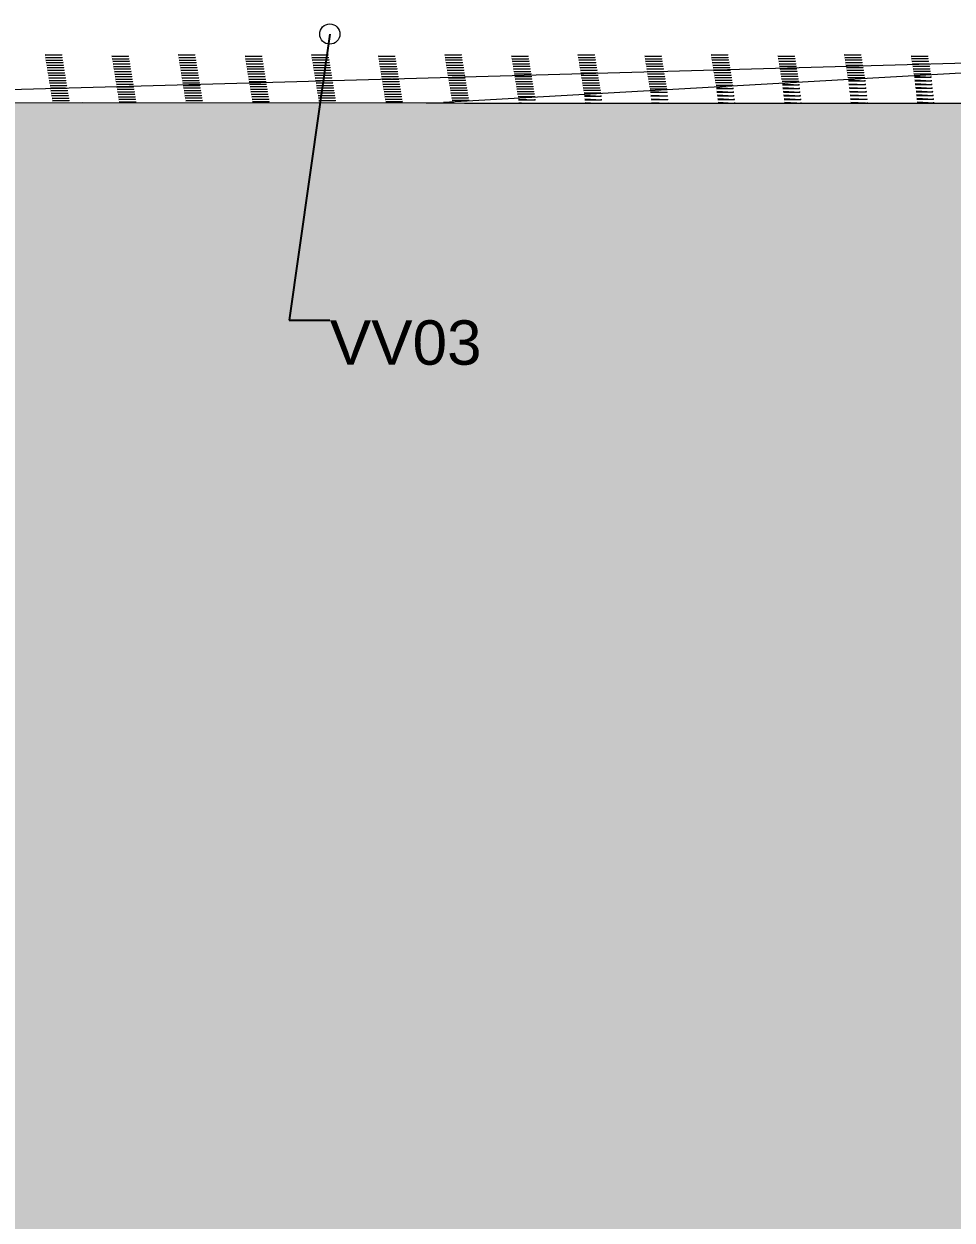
# Model space of a CAD drawing. Header units: millimetres. Extents: x -280990 to -136866, y -15139 to 7194.
# Drawn here: x -145015 to -140834, y -4239 to 1151 of the extents above; entities that cross this region are included whole.
import ezdxf

# ---------------------------------------------------------------- set-up
doc = ezdxf.new("R2010")
doc.units = ezdxf.units.MM
doc.header["$MEASUREMENT"] = 0
for name, color, linetype, lineweight in [('Annotation - Label_Pen_No__1', 7, 'Continuous', 13), ('New_2D Drafting - General_Pen_No__1', 7, 'Continuous', 13), ('New_Site & Landscape - Terrain_Pen_No__1', 7, 'Continuous', 13)]:
    doc.layers.add(name, color=color, linetype=linetype, lineweight=lineweight)
for name, color, linetype, lineweight, true_color in [('New_2D Drafting - General_Pen_No__61', 7, 'Continuous', 20, 0x6a6a6a), ('New_Site & Landscape - Terrain_Pen_No__180', 7, 'Continuous', 15, 0xd6cda7), ('New_Site & Landscape - Terrain_Pen_No__93', 7, 'Continuous', 13, 0xa2a233)]:
    doc.layers.add(name, color=color, linetype=linetype, lineweight=lineweight, true_color=true_color)
doc.styles.add('GENERATED_STYLE_1', font='')
doc.styles.get('GENERATED_STYLE_1').set_extended_font_data('Arial')
doc.dimstyles.new('GENERATED_STYLE__2', dxfattribs={"dimtxt": 0.18, "dimasz": 182.4, "dimexe": 0.18, "dimexo": 0.0625, "dimgap": 0, "dimtad": 0, "dimtih": 1, "dimtoh": 1, "dimdec": 4, "dimzin": 0, "dimdsep": 46, "dimcen": 0.09, "dimadec": 0, "dimazin": 0, "dimtfac": 1, "dimtdec": 4, "dimtmove": 0, "dimatfit": 3, "dimldrblk": 'ARROWHEAD_1', "dimfxl": 0, "dimtolj": 1, "dimtzin": 0, "dimarcsym": 0})

# ---------------------------------------------------------------- blocks, each defined once
blk = doc.blocks.new('ARROWHEAD_1')
at = {"color": 0, "linetype": 'Continuous', "lineweight": 0}
blk.add_line((0, 0), (-1, 0), dxfattribs=at)
blk.add_circle((0, 0), 0.25, dxfattribs=at)

msp = doc.modelspace()

# ---------------------------------------------------------------- hatches: boundary and pattern name
at = {"layer": 'New_2D Drafting - General_Pen_No__61', "linetype": 'Continuous', "lineweight": 20, "true_color": 0x6a6a6a}
h = msp.add_hatch(dxfattribs=at)
h.set_pattern_fill('Dashed_0003', color=251, style=0, pattern_type=2)
h.set_pattern_definition([(45, (544818.18, 1213.55), (-183.84776, 183.84776), [194.99999, -65]), (45, (544818.18, 1397.4), (-183.84776, 183.84776), [194.99999, -65])])
h.paths.add_polyline_path([(-175351.4119, -15138.6962), (-136866.4204, -15138.6962), (-136880.1435, 617.9985), (-140103.53, 790.1595), (-144752.4156, 795.3361), (-148659.4545, 793.5462), (-155902.5965, 1013.7076), (-157702.217, 993.5462), (-159022.8864, 993.5462), (-164626.0405, 993.5462), (-175321.6693, 1014.3891), (-175351.4118, -246.9237)])
at = {"layer": 'New_Site & Landscape - Terrain_Pen_No__180', "linetype": 'Continuous', "lineweight": 0, "true_color": 0x353329}
msp.add_hatch(color=250, dxfattribs=at).paths.add_polyline_path([(-148659.4545, -13925.15), (-136916.8206, -13925.15), (-136916.8206, 624.3925), (-140415.5027, 793.5462), (-143030.2605, 793.5462), (-143125.0712, 796.005), (-147206.082, 794.3275), (-147255.4629, 794.3303), (-148659.4545, 826.4303)])

# ---------------------------------------------------------------- linework, layer by layer
at = {"layer": 'New_2D Drafting - General_Pen_No__1', "color": 7, "linetype": 'Continuous', "lineweight": 13, "flags": 128}
msp.add_lwpolyline([(-175351.4119, -15138.6962), (-136866.4204, -15138.6962), (-136880.1435, 617.9985), (-140103.53, 790.1595), (-144752.4156, 795.3361), (-148659.4545, 793.5462), (-155902.5965, 1013.7076), (-157702.217, 993.5462), (-159022.8864, 993.5462), (-164626.0405, 993.5462), (-175321.6693, 1014.3891), (-175351.4118, -246.9237)], close=True, dxfattribs=at)
at = {"layer": 'New_Site & Landscape - Terrain_Pen_No__1', "color": 7, "linetype": 'Continuous', "lineweight": 13}
for p, q in [((-139346.2589, 1012.7825), (-147205.25, 794.3506)), ((-144844.5865, 1009.3968), (-144919.8173, 1010.8211)), ((-144844.5865, 1009.3968), (-144919.3537, 1007.9543)), ((-144842.7323, 997.9296), (-144917.963, 999.3539)), ((-144842.7323, 997.9296), (-144917.4995, 996.4871)), ((-144840.8781, 986.4624), (-144916.1088, 987.8868)), ((-144840.8781, 986.4624), (-144915.6453, 985.02)), ((-144839.0239, 974.9953), (-144914.2546, 976.4196)), ((-144839.0239, 974.9953), (-144913.791, 973.5528)), ((-144844.5865, 1009.3968), (-144845.0501, 1012.2636)), ((-144842.7323, 997.9296), (-144843.1959, 1000.7964)), ((-144840.8781, 986.4624), (-144841.3417, 989.3292)), ((-144839.0239, 974.9953), (-144839.4874, 977.8621)), ((-144543.6637, 1003.6996), (-144618.8944, 1005.1239)), ((-144543.6637, 1003.6996), (-144618.4309, 1002.2571)), ((-144541.8095, 992.2324), (-144617.0402, 993.6567)), ((-144541.8095, 992.2324), (-144616.5767, 990.7899)), ((-144539.9553, 980.7652), (-144615.186, 982.1895)), ((-144539.9553, 980.7652), (-144614.7225, 979.3227)), ((-144538.1011, 969.298), (-144613.3318, 970.7223)), ((-144543.6637, 1003.6996), (-144544.1273, 1006.5664)), ((-144541.8095, 992.2324), (-144542.2731, 995.0992)), ((-144539.9553, 980.7652), (-144540.4189, 983.632)), ((-144538.1011, 969.298), (-144538.5646, 972.1648)), ((-144244.5951, 1009.4695), (-144319.8258, 1010.8938)), ((-144244.5951, 1009.4695), (-144319.3623, 1008.027)), ((-144242.7409, 998.0023), (-144317.9716, 999.4267)), ((-144242.7409, 998.0023), (-144317.5081, 996.5599)), ((-144240.8867, 986.5352), (-144316.1174, 987.9595)), ((-144240.8867, 986.5352), (-144315.6539, 985.0927)), ((-144239.0325, 975.068), (-144314.2632, 976.4923)), ((-144239.0325, 975.068), (-144313.7996, 973.6255)), ((-144244.5951, 1009.4695), (-144245.0587, 1012.3363)), ((-144242.7409, 998.0023), (-144243.2045, 1000.8691)), ((-144240.8867, 986.5352), (-144241.3503, 989.402)), ((-144239.0325, 975.068), (-144239.496, 977.9348)), ((-143943.6723, 1003.7723), (-144018.903, 1005.1966)), ((-143943.6723, 1003.7723), (-144018.4395, 1002.3298)), ((-143941.8181, 992.3051), (-144017.0488, 993.7294)), ((-143941.8181, 992.3051), (-144016.5853, 990.8626)), ((-143939.9639, 980.8379), (-144015.1946, 982.2622)), ((-143939.9639, 980.8379), (-144014.731, 979.3954)), ((-143938.1097, 969.3707), (-144013.3404, 970.795)), ((-143943.6723, 1003.7723), (-143944.1359, 1006.6391)), ((-143941.8181, 992.3051), (-143942.2817, 995.1719)), ((-143939.9639, 980.8379), (-143940.4275, 983.7047)), ((-143938.1097, 969.3707), (-143938.5732, 972.2375)), ((-143644.6037, 1009.5423), (-143719.8344, 1010.9666)), ((-143644.6037, 1009.5423), (-143719.3709, 1008.0998)), ((-143642.7495, 998.0751), (-143717.9802, 999.4994)), ((-143642.7495, 998.0751), (-143717.5167, 996.6326)), ((-143640.8953, 986.6079), (-143716.126, 988.0322)), ((-143640.8953, 986.6079), (-143715.6624, 985.1654)), ((-143639.0411, 975.1407), (-143714.2718, 976.565)), ((-143639.0411, 975.1407), (-143713.8082, 973.6982)), ((-143644.6037, 1009.5423), (-143645.0673, 1012.409)), ((-143642.7495, 998.0751), (-143643.2131, 1000.9419)), ((-143640.8953, 986.6079), (-143641.3589, 989.4747)), ((-143639.0411, 975.1407), (-143639.5046, 978.0075)), ((-143343.6809, 1003.845), (-143418.9116, 1005.2693)), ((-143343.6809, 1003.845), (-143418.4481, 1002.4025)), ((-143341.8267, 992.3778), (-143417.0574, 993.8021)), ((-143341.8267, 992.3778), (-143416.5939, 990.9353)), ((-143339.9725, 980.9106), (-143415.2032, 982.3349)), ((-143339.9725, 980.9106), (-143414.7396, 979.4681)), ((-143338.1183, 969.4434), (-143413.349, 970.8678)), ((-143343.6809, 1003.845), (-143344.1445, 1006.7118)), ((-143341.8267, 992.3778), (-143342.2903, 995.2446)), ((-143339.9725, 980.9106), (-143340.436, 983.7774)), ((-143338.1183, 969.4434), (-143338.5818, 972.3102)), ((-139329.0501, 1012.7896), (-143125.0712, 796.005)), ((-143044.6123, 1009.615), (-143119.843, 1011.0393)), ((-143044.6123, 1009.615), (-143119.3795, 1008.1725)), ((-143042.7581, 998.1478), (-143117.9888, 999.5721)), ((-143042.7581, 998.1478), (-143117.5253, 996.7053)), ((-143040.9039, 986.6806), (-143116.1346, 988.1049)), ((-143040.9039, 986.6806), (-143115.671, 985.2381)), ((-143039.0497, 975.2134), (-143114.2804, 976.6377)), ((-143039.0497, 975.2134), (-143113.8168, 973.7709)), ((-143044.6123, 1009.615), (-143045.0759, 1012.4818)), ((-143042.7581, 998.1478), (-143043.2217, 1001.0146)), ((-143040.9039, 986.6806), (-143041.3674, 989.5474)), ((-143039.0497, 975.2134), (-143039.5132, 978.0802)), ((-142743.6895, 1003.9177), (-142818.9202, 1005.342)), ((-142743.6895, 1003.9177), (-142818.4567, 1002.4752)), ((-142741.8353, 992.4505), (-142817.066, 993.8749)), ((-142741.8353, 992.4505), (-142816.6025, 991.0081)), ((-142739.9811, 980.9834), (-142815.2118, 982.4077)), ((-142739.9811, 980.9834), (-142814.7482, 979.5409)), ((-142738.1269, 969.5162), (-142813.3576, 970.9405)), ((-142743.6895, 1003.9177), (-142744.1531, 1006.7845)), ((-142741.8353, 992.4505), (-142742.2989, 995.3173)), ((-142739.9811, 980.9834), (-142740.4446, 983.8501)), ((-142738.1269, 969.5162), (-142738.5904, 972.383)), ((-142444.6209, 1009.6877), (-142519.8516, 1011.112)), ((-142444.6209, 1009.6877), (-142519.3881, 1008.2452)), ((-142442.7667, 998.2205), (-142517.9974, 999.6448)), ((-142442.7667, 998.2205), (-142517.5339, 996.778)), ((-142440.9125, 986.7533), (-142516.1432, 988.1776)), ((-142440.9125, 986.7533), (-142515.6796, 985.3108)), ((-142439.0583, 975.2861), (-142514.289, 976.7104)), ((-142439.0583, 975.2861), (-142513.8254, 973.8436)), ((-142444.6209, 1009.6877), (-142445.0845, 1012.5545)), ((-142442.7667, 998.2205), (-142443.2303, 1001.0873)), ((-142440.9125, 986.7533), (-142441.376, 989.6201)), ((-142439.0583, 975.2861), (-142439.5218, 978.1529)), ((-142143.6981, 1003.9904), (-142218.9288, 1005.4148)), ((-142143.6981, 1003.9904), (-142218.4653, 1002.548)), ((-142141.8439, 992.5233), (-142217.0746, 993.9476)), ((-142141.8439, 992.5233), (-142216.611, 991.0808)), ((-142139.9897, 981.0561), (-142215.2204, 982.4804)), ((-142139.9897, 981.0561), (-142214.7568, 979.6136)), ((-142138.1355, 969.5889), (-142213.3662, 971.0132)), ((-142143.6981, 1003.9904), (-142144.1617, 1006.8572)), ((-142141.8439, 992.5233), (-142142.3075, 995.3901)), ((-142139.9897, 981.0561), (-142140.4532, 983.9229)), ((-142138.1355, 969.5889), (-142138.599, 972.4557)), ((-141844.6295, 1009.7604), (-141919.8602, 1011.1847)), ((-141844.6295, 1009.7604), (-141919.3967, 1008.3179)), ((-141842.7753, 998.2932), (-141918.006, 999.7175)), ((-141842.7753, 998.2932), (-141917.5425, 996.8507)), ((-141840.9211, 986.826), (-141916.1518, 988.2503)), ((-141840.9211, 986.826), (-141915.6882, 985.3835)), ((-141839.0669, 975.3588), (-141914.2976, 976.7831)), ((-141839.0669, 975.3588), (-141913.834, 973.9163)), ((-141844.6295, 1009.7604), (-141845.0931, 1012.6272)), ((-141842.7753, 998.2932), (-141843.2389, 1001.16)), ((-141840.9211, 986.826), (-141841.3846, 989.6928)), ((-141839.0669, 975.3588), (-141839.5304, 978.2256)), ((-141543.7067, 1004.0632), (-141618.9374, 1005.4875)), ((-141543.7067, 1004.0632), (-141618.4739, 1002.6207)), ((-141541.8525, 992.596), (-141617.0832, 994.0203)), ((-141541.8525, 992.596), (-141616.6196, 991.1535)), ((-141539.9983, 981.1288), (-141615.229, 982.5531)), ((-141539.9983, 981.1288), (-141614.7654, 979.6863)), ((-141538.1441, 969.6616), (-141613.3748, 971.0859)), ((-141543.7067, 1004.0632), (-141544.1703, 1006.93)), ((-141541.8525, 992.596), (-141542.3161, 995.4628)), ((-141539.9983, 981.1288), (-141540.4618, 983.9956)), ((-141538.1441, 969.6616), (-141538.6076, 972.5284)), ((-141244.6381, 1009.8331), (-141319.8688, 1011.2574)), ((-141244.6381, 1009.8331), (-141319.4053, 1008.3906)), ((-141242.7839, 998.3659), (-141318.0146, 999.7902)), ((-141242.7839, 998.3659), (-141317.5511, 996.9234)), ((-141240.9297, 986.8987), (-141316.1604, 988.323)), ((-141240.9297, 986.8987), (-141315.6968, 985.4562)), ((-141239.0755, 975.4315), (-141314.3062, 976.8559)), ((-141239.0755, 975.4315), (-141313.8426, 973.9891)), ((-141244.6381, 1009.8331), (-141245.1017, 1012.6999)), ((-141242.7839, 998.3659), (-141243.2475, 1001.2327)), ((-141240.9297, 986.8987), (-141241.3932, 989.7655)), ((-141239.0755, 975.4315), (-141239.539, 978.2983)), ((-140943.7153, 1004.1359), (-141018.946, 1005.5602)), ((-140943.7153, 1004.1359), (-141018.4825, 1002.6934)), ((-140941.8611, 992.6687), (-141017.0918, 994.093)), ((-140941.8611, 992.6687), (-141016.6282, 991.2262)), ((-140940.0069, 981.2015), (-141015.2376, 982.6258)), ((-140940.0069, 981.2015), (-141014.774, 979.759)), ((-140938.1527, 969.7343), (-141013.3834, 971.1586)), ((-140943.7153, 1004.1359), (-140944.1789, 1007.0027)), ((-140941.8611, 992.6687), (-140942.3246, 995.5355)), ((-140940.0069, 981.2015), (-140940.4704, 984.0683)), ((-140938.1527, 969.7343), (-140938.6162, 972.6011)), ((-144837.1697, 963.5281), (-144912.4004, 964.9524)), ((-144837.1697, 963.5281), (-144911.9368, 962.0856)), ((-144835.3155, 952.0609), (-144910.5462, 953.4852)), ((-144835.3155, 952.0609), (-144910.0826, 950.6184)), ((-144833.4612, 940.5937), (-144908.6919, 942.018)), ((-144833.4612, 940.5937), (-144908.2284, 939.1512)), ((-144831.607, 929.1265), (-144906.8377, 930.5508)), ((-144831.607, 929.1265), (-144906.3742, 927.684)), ((-144829.7528, 917.6593), (-144904.9835, 919.0836)), ((-144829.7528, 917.6593), (-144904.5199, 916.2168)), ((-144837.1697, 963.5281), (-144837.6332, 966.3949)), ((-144835.3155, 952.0609), (-144835.779, 954.9277)), ((-144833.4612, 940.5937), (-144833.9248, 943.4605)), ((-144831.607, 929.1265), (-144832.0706, 931.9933)), ((-144829.7528, 917.6593), (-144830.2164, 920.5261)), ((-144538.1011, 969.298), (-144612.8682, 967.8555)), ((-144536.2469, 957.8308), (-144611.4776, 959.2551)), ((-144536.2469, 957.8308), (-144611.014, 956.3883)), ((-144534.3926, 946.3636), (-144609.6233, 947.7879)), ((-144534.3926, 946.3636), (-144609.1598, 944.9212)), ((-144532.5384, 934.8964), (-144607.7691, 936.3208)), ((-144532.5384, 934.8964), (-144607.3056, 933.454)), ((-144530.6842, 923.4293), (-144605.9149, 924.8536)), ((-144530.6842, 923.4293), (-144605.4514, 921.9868)), ((-144536.2469, 957.8308), (-144536.7104, 960.6976)), ((-144534.3926, 946.3636), (-144534.8562, 949.2304)), ((-144532.5384, 934.8964), (-144533.002, 937.7632)), ((-144530.6842, 923.4293), (-144531.1478, 926.2961)), ((-144237.1783, 963.6008), (-144312.409, 965.0251)), ((-144237.1783, 963.6008), (-144311.9454, 962.1583)), ((-144235.3241, 952.1336), (-144310.5548, 953.5579)), ((-144235.324, 952.1336), (-144310.0912, 950.6911)), ((-144233.4698, 940.6664), (-144308.7005, 942.0907)), ((-144233.4698, 940.6664), (-144308.237, 939.2239)), ((-144231.6156, 929.1992), (-144306.8463, 930.6235)), ((-144231.6156, 929.1992), (-144306.3828, 927.7567)), ((-144229.7614, 917.732), (-144304.9921, 919.1563)), ((-144229.7614, 917.732), (-144304.5286, 916.2895)), ((-144237.1783, 963.6008), (-144237.6418, 966.4676)), ((-144235.324, 952.1336), (-144235.7876, 955.0004)), ((-144233.4698, 940.6664), (-144233.9334, 943.5332)), ((-144231.6156, 929.1992), (-144232.0792, 932.066)), ((-144229.7614, 917.732), (-144230.225, 920.5988)), ((-143938.1097, 969.3707), (-144012.8768, 967.9282)), ((-143936.2555, 957.9035), (-144011.4862, 959.3279)), ((-143936.2555, 957.9035), (-144011.0226, 956.4611)), ((-143934.4012, 946.4364), (-144009.6319, 947.8607)), ((-143934.4012, 946.4364), (-144009.1684, 944.9939)), ((-143932.547, 934.9692), (-144007.7777, 936.3935)), ((-143932.547, 934.9692), (-144007.3142, 933.5267)), ((-143930.6928, 923.502), (-144005.9235, 924.9263)), ((-143930.6928, 923.502), (-144005.46, 922.0595)), ((-143936.2555, 957.9035), (-143936.719, 960.7703)), ((-143934.4012, 946.4364), (-143934.8648, 949.3032)), ((-143932.547, 934.9692), (-143933.0106, 937.836)), ((-143930.6928, 923.502), (-143931.1564, 926.3688)), ((-143637.1869, 963.6735), (-143712.4176, 965.0978)), ((-143637.1869, 963.6735), (-143711.954, 962.231)), ((-143635.3326, 952.2063), (-143710.5634, 953.6306)), ((-143635.3327, 952.2063), (-143710.0998, 950.7638)), ((-143633.4784, 940.7391), (-143708.7091, 942.1634)), ((-143633.4784, 940.7391), (-143708.2456, 939.2966)), ((-143631.6242, 929.2719), (-143706.8549, 930.6962)), ((-143631.6242, 929.2719), (-143706.3914, 927.8294)), ((-143629.77, 917.8047), (-143705.0007, 919.229)), ((-143629.77, 917.8047), (-143704.5371, 916.3622)), ((-143637.1869, 963.6735), (-143637.6504, 966.5403)), ((-143635.3326, 952.2063), (-143635.7962, 955.0731)), ((-143633.4784, 940.7391), (-143633.942, 943.6059)), ((-143631.6242, 929.2719), (-143632.0878, 932.1387)), ((-143629.77, 917.8047), (-143630.2335, 920.6715)), ((-143338.1183, 969.4434), (-143412.8854, 968.001)), ((-143336.2641, 957.9763), (-143411.4948, 959.4006)), ((-143336.2641, 957.9763), (-143411.0312, 956.5338)), ((-143334.4098, 946.5091), (-143409.6405, 947.9334)), ((-143334.4098, 946.5091), (-143409.177, 945.0666)), ((-143332.5556, 935.0419), (-143407.7863, 936.4662)), ((-143332.5556, 935.0419), (-143407.3228, 933.5994)), ((-143330.7014, 923.5747), (-143405.9321, 924.999)), ((-143330.7014, 923.5747), (-143405.4685, 922.1322)), ((-143336.2641, 957.9763), (-143336.7276, 960.8431)), ((-143334.4098, 946.5091), (-143334.8734, 949.3759)), ((-143332.5556, 935.0419), (-143333.0192, 937.9087)), ((-143330.7014, 923.5747), (-143331.165, 926.4415)), ((-143037.1955, 963.7462), (-143112.4262, 965.1705)), ((-143037.1955, 963.7462), (-143111.9626, 962.3037)), ((-143035.3412, 952.279), (-143110.5719, 953.7033)), ((-143035.3412, 952.279), (-143110.1084, 950.8365)), ((-143033.487, 940.8118), (-143108.7177, 942.2361)), ((-143033.487, 940.8118), (-143108.2542, 939.3693)), ((-143031.6328, 929.3446), (-143106.8635, 930.769)), ((-143031.6328, 929.3446), (-143106.4, 927.9022)), ((-143029.7786, 917.8775), (-143105.0093, 919.3018)), ((-143029.7786, 917.8775), (-143104.5457, 916.435)), ((-143037.1955, 963.7462), (-143037.659, 966.613)), ((-143035.3412, 952.279), (-143035.8048, 955.1458)), ((-143033.487, 940.8118), (-143033.9506, 943.6786)), ((-143031.6328, 929.3446), (-143032.0964, 932.2114)), ((-143029.7786, 917.8775), (-143030.2421, 920.7442)), ((-142738.1269, 969.5162), (-142812.894, 968.0737)), ((-142736.2726, 958.049), (-142811.5034, 959.4733)), ((-142736.2726, 958.049), (-142811.0398, 956.6065)), ((-142734.4184, 946.5818), (-142809.6491, 948.0061)), ((-142734.4184, 946.5818), (-142809.1856, 945.1393)), ((-142732.5642, 935.1146), (-142807.7949, 936.5389)), ((-142732.5642, 935.1146), (-142807.3314, 933.6721)), ((-142730.71, 923.6474), (-142805.9407, 925.0717)), ((-142730.71, 923.6474), (-142805.4771, 922.2049)), ((-142736.2727, 958.049), (-142736.7362, 960.9158)), ((-142734.4184, 946.5818), (-142734.882, 949.4486)), ((-142732.5642, 935.1146), (-142733.0278, 937.9814)), ((-142730.71, 923.6474), (-142731.1736, 926.5142)), ((-142437.2041, 963.8189), (-142512.4348, 965.2432)), ((-142437.2041, 963.8189), (-142511.9712, 962.3764)), ((-142435.3498, 952.3517), (-142510.5805, 953.776)), ((-142435.3498, 952.3517), (-142510.117, 950.9092)), ((-142433.4956, 940.8845), (-142508.7263, 942.3089)), ((-142433.4956, 940.8845), (-142508.2628, 939.4421)), ((-142431.6414, 929.4174), (-142506.8721, 930.8417)), ((-142431.6414, 929.4174), (-142506.4086, 927.9749)), ((-142429.7872, 918.1033), (-142505.0179, 919.4686)), ((-142429.7872, 918.1033), (-142504.5543, 916.6501)), ((-142437.2041, 963.8189), (-142437.6676, 966.6857)), ((-142435.3498, 952.3517), (-142435.8134, 955.2185)), ((-142433.4956, 940.8845), (-142433.9592, 943.7513)), ((-142431.6414, 929.4174), (-142432.105, 932.2842)), ((-142429.7872, 918.1033), (-142430.2507, 920.9218)), ((-142138.1355, 969.5889), (-142212.9026, 968.1464)), ((-142136.2812, 958.1217), (-142211.512, 959.546)), ((-142136.2812, 958.1217), (-142211.0484, 956.6792)), ((-142134.427, 946.6545), (-142209.6577, 948.0788)), ((-142134.427, 946.6545), (-142209.1942, 945.212)), ((-142135.8417, 935.2492), (-142207.8035, 936.6116)), ((-142150.5408, 934.8407), (-142207.34, 933.7448)), ((-142130.7186, 923.9159), (-142205.9493, 925.2812)), ((-142130.7186, 923.9159), (-142205.4857, 922.4627)), ((-142132.5728, 935.1899), (-142150.5356, 934.8408)), ((-142136.2812, 958.1217), (-142136.7448, 960.9885)), ((-142132.5728, 935.1899), (-142135.8407, 935.2492)), ((-142134.427, 946.6545), (-142134.8906, 949.5213)), ((-142132.5974, 935.3394), (-142133.0364, 938.0541)), ((-142132.5728, 935.1899), (-142132.5974, 935.3393)), ((-142130.7186, 923.9159), (-142131.1821, 926.7344)), ((-141837.2127, 963.8916), (-141912.4434, 965.3159)), ((-141837.2127, 963.8916), (-141911.9798, 962.4492)), ((-141835.3584, 952.4245), (-141910.5891, 953.8488)), ((-141835.3584, 952.4245), (-141910.1256, 950.982)), ((-141891.1819, 942.0492), (-141908.7349, 942.3816)), ((-141833.5042, 941.0025), (-141908.2714, 939.5493)), ((-141831.65, 929.7284), (-141906.8807, 931.0938)), ((-141831.65, 929.7284), (-141906.4171, 928.2753)), ((-141829.7958, 918.4544), (-141905.0265, 919.8198)), ((-141829.7958, 918.4544), (-141904.5629, 917.0013)), ((-141833.5042, 941.0025), (-141891.1809, 942.0492)), ((-141837.2126, 963.8916), (-141837.6762, 966.7584)), ((-141835.3584, 952.4245), (-141835.822, 955.2912)), ((-141833.9381, 943.6403), (-141833.9678, 943.8241)), ((-141833.5042, 941.0025), (-141833.938, 943.6402)), ((-141831.65, 929.7284), (-141832.1135, 932.5469)), ((-141829.7958, 918.4544), (-141830.2593, 921.2729)), ((-141538.1441, 969.6616), (-141612.9112, 968.2191)), ((-141536.2898, 958.1944), (-141611.5205, 959.6187)), ((-141536.2898, 958.1944), (-141611.057, 956.7519)), ((-141534.4356, 946.815), (-141609.6663, 948.1804)), ((-141534.4356, 946.815), (-141609.2028, 945.3619)), ((-141532.5814, 935.541), (-141607.8121, 936.9064)), ((-141532.5814, 935.541), (-141607.3486, 934.0879)), ((-141530.7272, 924.267), (-141605.9579, 925.6324)), ((-141530.7272, 924.267), (-141605.4943, 922.8139)), ((-141536.2898, 958.1944), (-141536.7534, 961.0612)), ((-141534.4356, 946.815), (-141534.8992, 949.6335)), ((-141532.5814, 935.541), (-141533.045, 938.3595)), ((-141530.7272, 924.267), (-141531.1907, 927.0855)), ((-141237.2212, 963.9644), (-141312.452, 965.3887)), ((-141237.2212, 963.9644), (-141311.9884, 962.5219)), ((-141235.367, 952.6276), (-141310.5977, 953.993)), ((-141235.367, 952.6276), (-141310.1342, 951.1745)), ((-141233.5128, 941.3536), (-141308.7435, 942.719)), ((-141233.5128, 941.3536), (-141308.28, 939.9005)), ((-141231.6586, 930.0796), (-141306.8893, 931.445)), ((-141231.6586, 930.0796), (-141306.4257, 928.6265)), ((-141229.8044, 918.8056), (-141305.0351, 920.1709)), ((-141229.8044, 918.8056), (-141304.5715, 917.3524)), ((-141237.2212, 963.9644), (-141237.6848, 966.8312)), ((-141235.367, 952.6276), (-141235.8306, 955.4461)), ((-141233.5128, 941.3536), (-141233.9764, 944.1721)), ((-141231.6586, 930.0796), (-141232.1221, 932.8981)), ((-141229.8044, 918.8056), (-141230.2679, 921.6241)), ((-140938.1527, 969.7343), (-141012.9198, 968.2918)), ((-140936.2984, 958.4402), (-141011.5291, 959.8056)), ((-140936.2984, 958.4402), (-141011.0656, 956.9871)), ((-140934.4442, 947.1662), (-141009.6749, 948.5316)), ((-140934.4442, 947.1662), (-141009.2114, 945.7131)), ((-140932.59, 935.8922), (-141007.8207, 937.2575)), ((-140932.59, 935.8922), (-141007.3572, 934.439)), ((-140930.7358, 924.6182), (-141005.9665, 925.9835)), ((-140930.7358, 924.6182), (-141005.5029, 923.165)), ((-140936.2984, 958.4402), (-140936.762, 961.2587)), ((-140934.4442, 947.1662), (-140934.9078, 949.9847)), ((-140932.59, 935.8922), (-140933.0536, 938.7107)), ((-140930.7358, 924.6182), (-140931.1993, 927.4367)), ((-144827.8986, 906.1921), (-144903.1293, 907.6164)), ((-144827.8986, 906.1921), (-144902.6657, 904.7496)), ((-144826.0444, 894.7249), (-144901.2751, 896.1492)), ((-144826.0444, 894.7249), (-144900.8115, 893.2824)), ((-144824.1902, 883.2577), (-144899.4209, 884.682)), ((-144824.1902, 883.2577), (-144898.9573, 881.8153)), ((-144822.3359, 871.7905), (-144897.5666, 873.2149)), ((-144822.3359, 871.7905), (-144897.1031, 870.3481)), ((-144827.8986, 906.1921), (-144828.3621, 909.0589)), ((-144826.0444, 894.7249), (-144826.5079, 897.5917)), ((-144824.1901, 883.2577), (-144824.6537, 886.1245)), ((-144822.3359, 871.7905), (-144822.7995, 874.6573)), ((-144820.5315, 860.6312), (-144820.9453, 863.1902)), ((-144528.83, 911.9621), (-144604.0607, 913.3864)), ((-144528.83, 911.9621), (-144603.5971, 910.5196)), ((-144526.9758, 900.4949), (-144602.2065, 901.9192)), ((-144526.9758, 900.4949), (-144601.7429, 899.0524)), ((-144525.1216, 889.0277), (-144600.3523, 890.452)), ((-144525.1216, 889.0277), (-144599.8887, 887.5852)), ((-144523.2673, 877.5605), (-144598.498, 878.9848)), ((-144523.2673, 877.5605), (-144598.0345, 876.118)), ((-144582.4396, 867.2487), (-144596.6438, 867.5176)), ((-144521.4131, 866.1411), (-144596.1803, 864.688)), ((-144521.4131, 866.1411), (-144582.4391, 867.2487)), ((-144528.83, 911.9621), (-144529.2935, 914.8289)), ((-144526.9758, 900.4949), (-144527.4393, 903.3617)), ((-144525.1216, 889.0277), (-144525.5851, 891.8945)), ((-144523.2673, 877.5605), (-144523.7309, 880.4273)), ((-144521.8722, 868.9321), (-144521.8767, 868.9601)), ((-144521.4131, 866.1411), (-144521.8721, 868.9321)), ((-144227.9072, 906.2648), (-144303.1379, 907.6891)), ((-144227.9072, 906.2648), (-144302.6743, 904.8223)), ((-144226.053, 894.7976), (-144301.2837, 896.222)), ((-144226.053, 894.7976), (-144300.8201, 893.3552)), ((-144224.1987, 883.3305), (-144299.4295, 884.7548)), ((-144224.1987, 883.3305), (-144298.9659, 881.888)), ((-144222.3445, 871.9537), (-144297.5752, 873.3191)), ((-144222.3445, 871.9537), (-144297.1117, 870.5006)), ((-144227.9072, 906.2648), (-144228.3707, 909.1316)), ((-144226.053, 894.7976), (-144226.5165, 897.6644)), ((-144224.1987, 883.3305), (-144224.6623, 886.1973)), ((-144222.3445, 871.9537), (-144222.8081, 874.7722)), ((-144220.4903, 860.6797), (-144220.9539, 863.4982)), ((-143928.8386, 912.0348), (-144004.0693, 913.4591)), ((-143928.8386, 912.0348), (-144003.6057, 910.5923)), ((-143926.9844, 900.5676), (-144002.2151, 901.9919)), ((-143926.9844, 900.5676), (-144001.7515, 899.1251)), ((-143925.1302, 889.1004), (-144000.3609, 890.5247)), ((-143925.1301, 889.1004), (-143999.8973, 887.6579)), ((-143923.2759, 877.7663), (-143998.5066, 879.1317)), ((-143923.2759, 877.7663), (-143998.0431, 876.3132)), ((-143921.4217, 866.4923), (-143996.6524, 867.8577)), ((-143921.4217, 866.4923), (-143996.1889, 865.0391)), ((-143928.8386, 912.0348), (-143929.3021, 914.9016)), ((-143926.9844, 900.5676), (-143927.4479, 903.4344)), ((-143925.1302, 889.1004), (-143925.5937, 891.9672)), ((-143923.2759, 877.7663), (-143923.7395, 880.5848)), ((-143921.4217, 866.4923), (-143921.8853, 869.3108)), ((-143627.9158, 906.3375), (-143703.1465, 907.7619)), ((-143627.9158, 906.3375), (-143702.6829, 904.8951)), ((-143626.0616, 894.8704), (-143701.2923, 896.2947)), ((-143626.0616, 894.8704), (-143700.8287, 893.4279)), ((-143624.2073, 883.5789), (-143699.438, 884.9443)), ((-143624.2073, 883.5789), (-143698.9745, 882.1258)), ((-143622.3531, 872.3049), (-143697.5838, 873.6702)), ((-143622.3531, 872.3049), (-143697.1203, 870.8517)), ((-143620.4989, 861.0309), (-143695.7296, 862.3962)), ((-143627.9158, 906.3375), (-143628.3793, 909.2043)), ((-143626.0616, 894.8704), (-143626.5251, 897.7372)), ((-143624.2073, 883.5789), (-143624.6709, 886.3974)), ((-143622.3531, 872.3049), (-143622.8167, 875.1234)), ((-143620.4989, 861.0309), (-143620.9625, 863.8494)), ((-143328.8472, 912.1075), (-143404.0779, 913.5318)), ((-143328.8472, 912.1075), (-143403.6143, 910.665)), ((-143359.1407, 901.2489), (-143402.2237, 902.0646)), ((-143326.993, 900.6655), (-143401.7601, 899.2124)), ((-143325.1388, 889.3915), (-143400.3695, 890.7568)), ((-143325.1388, 889.3915), (-143399.9059, 887.9383)), ((-143323.2845, 878.1175), (-143398.5152, 879.4828)), ((-143323.2845, 878.1175), (-143398.0517, 876.6643)), ((-143321.4303, 866.8435), (-143396.661, 868.2088)), ((-143321.4303, 866.8435), (-143396.1975, 865.3903)), ((-143326.993, 900.6655), (-143359.1399, 901.2489)), ((-143328.8472, 912.1075), (-143329.3107, 914.9743)), ((-143327.2348, 902.1357), (-143327.4565, 903.5071)), ((-143326.993, 900.6655), (-143327.2348, 902.1357)), ((-143325.1388, 889.3915), (-143325.6023, 892.21)), ((-143323.2845, 878.1175), (-143323.7481, 880.936)), ((-143321.4303, 866.8435), (-143321.8939, 869.662)), ((-143027.9244, 906.4781), (-143103.1551, 907.8434)), ((-143027.9244, 906.4781), (-143102.6915, 905.0249)), ((-143026.0702, 895.2041), (-143101.3009, 896.5694)), ((-143026.0702, 895.2041), (-143100.8373, 893.7509)), ((-143024.2159, 883.9301), (-143099.4466, 885.2954)), ((-143024.2159, 883.9301), (-143098.9831, 882.4769)), ((-143022.3617, 872.656), (-143097.5924, 874.0214)), ((-143022.3617, 872.656), (-143097.1289, 871.2029)), ((-143020.5075, 861.382), (-143095.7382, 862.7474)), ((-143027.9244, 906.4781), (-143028.3879, 909.2966)), ((-143026.0702, 895.2041), (-143026.5337, 898.0226)), ((-143024.2159, 883.9301), (-143024.6795, 886.7486)), ((-143022.3617, 872.656), (-143022.8253, 875.4745)), ((-143020.5075, 861.382), (-143020.9711, 864.2005)), ((-142728.8558, 912.2907), (-142804.0865, 913.656)), ((-142728.8558, 912.2907), (-142803.6229, 910.8375)), ((-142727.0016, 901.0167), (-142802.2323, 902.382)), ((-142727.0016, 901.0167), (-142801.7687, 899.5635)), ((-142725.1473, 889.7426), (-142800.378, 891.108)), ((-142725.1473, 889.7426), (-142799.9145, 888.2895)), ((-142723.2931, 878.4686), (-142798.5238, 879.834)), ((-142723.2931, 878.4686), (-142798.0603, 877.0155)), ((-142721.4389, 867.1946), (-142796.6696, 868.56)), ((-142721.4389, 867.1946), (-142796.2061, 865.7415)), ((-142728.8558, 912.2907), (-142729.3193, 915.1092)), ((-142727.0016, 901.0167), (-142727.4651, 903.8352)), ((-142725.1473, 889.7426), (-142725.6109, 892.5611)), ((-142723.2931, 878.4686), (-142723.7567, 881.2871)), ((-142721.4389, 867.1946), (-142721.9025, 870.0131)), ((-142427.933, 906.8292), (-142503.1637, 908.1946)), ((-142427.933, 906.8292), (-142502.7001, 905.3761)), ((-142426.0788, 895.5552), (-142501.3095, 896.9206)), ((-142426.0787, 895.5552), (-142500.8459, 894.1021)), ((-142424.2245, 884.2812), (-142499.4552, 885.6466)), ((-142424.2245, 884.2812), (-142498.9917, 882.8281)), ((-142422.3703, 873.0072), (-142497.601, 874.3726)), ((-142422.3703, 873.0072), (-142497.1375, 871.5541)), ((-142420.5161, 861.7332), (-142495.7468, 863.0985)), ((-142427.933, 906.8292), (-142428.3965, 909.6478)), ((-142426.0787, 895.5552), (-142426.5423, 898.3737)), ((-142424.2245, 884.2812), (-142424.6881, 887.0997)), ((-142422.3703, 873.0072), (-142422.8339, 875.8257)), ((-142420.5161, 861.7332), (-142420.9796, 864.5517)), ((-142128.8644, 912.6418), (-142204.0951, 914.0072)), ((-142128.8644, 912.6418), (-142203.6315, 911.1887)), ((-142127.0102, 901.3678), (-142202.2409, 902.7332)), ((-142127.0102, 901.3678), (-142201.7773, 899.9147)), ((-142125.1559, 890.0938), (-142200.3866, 891.4592)), ((-142125.1559, 890.0938), (-142199.9231, 888.6407)), ((-142123.3017, 878.8198), (-142198.5324, 880.1851)), ((-142123.3017, 878.8198), (-142198.0689, 877.3666)), ((-142121.4475, 867.5458), (-142196.6782, 868.9111)), ((-142121.4475, 867.5458), (-142196.2147, 866.0926)), ((-142128.8644, 912.6418), (-142129.3279, 915.4603)), ((-142127.0102, 901.3678), (-142127.4737, 904.1863)), ((-142125.1559, 890.0938), (-142125.6195, 892.9123)), ((-142123.3017, 878.8198), (-142123.7653, 881.6383)), ((-142121.4475, 867.5458), (-142121.9111, 870.3643)), ((-141827.9416, 907.1804), (-141903.1723, 908.5458)), ((-141827.9416, 907.1804), (-141902.7087, 905.7273)), ((-141826.0873, 895.9064), (-141901.318, 897.2717)), ((-141826.0873, 895.9064), (-141900.8545, 894.4532)), ((-141824.2331, 884.6324), (-141899.4638, 885.9977)), ((-141824.2331, 884.6324), (-141899.0003, 883.1792)), ((-141822.3789, 873.3584), (-141897.6096, 874.7237)), ((-141822.3789, 873.3584), (-141897.1461, 871.9052)), ((-141827.9416, 907.1804), (-141828.4051, 909.9989)), ((-141826.0873, 895.9064), (-141826.5509, 898.7249)), ((-141824.2331, 884.6324), (-141824.6967, 887.4509)), ((-141822.3789, 873.3584), (-141822.8425, 876.1769)), ((-141820.5247, 858.1714), (-141820.9882, 862.3118)), ((-141528.873, 912.993), (-141604.1037, 914.3584)), ((-141528.873, 912.993), (-141603.6401, 911.5398)), ((-141527.0188, 901.719), (-141602.2495, 903.0843)), ((-141527.0188, 901.719), (-141601.7859, 900.2658)), ((-141525.1645, 890.445), (-141600.3952, 891.8103)), ((-141525.1645, 890.445), (-141599.9317, 888.9918)), ((-141523.3103, 875.3106), (-141598.541, 879.3067)), ((-141523.3103, 875.3106), (-141598.0775, 875.1662)), ((-141521.4561, 858.7489), (-141596.6868, 862.7449)), ((-141528.873, 912.993), (-141529.3365, 915.8115)), ((-141527.0188, 901.719), (-141527.4823, 904.5375)), ((-141525.1645, 890.445), (-141525.6281, 893.2635)), ((-141523.3103, 875.3106), (-141523.7739, 879.451)), ((-141521.4561, 858.7489), (-141521.9197, 862.8893)), ((-141227.9502, 907.5316), (-141303.1809, 908.8969)), ((-141227.9502, 907.5316), (-141302.7173, 906.0784)), ((-141226.0959, 892.4498), (-141301.3266, 896.4459)), ((-141226.0959, 892.4498), (-141300.8631, 892.3054)), ((-141224.2417, 875.8881), (-141299.4724, 879.8841)), ((-141224.2417, 875.8881), (-141299.0089, 875.7437)), ((-141222.3875, 859.3263), (-141297.6182, 863.3224)), ((-141227.9502, 907.5316), (-141228.4137, 910.3501)), ((-141226.0959, 892.4498), (-141226.5595, 896.5902)), ((-141224.2417, 875.8881), (-141224.7053, 880.0285)), ((-141222.3875, 859.3263), (-141222.8511, 863.4668)), ((-140928.8816, 909.589), (-141004.1123, 913.585)), ((-140928.8816, 909.589), (-141003.6487, 909.4446)), ((-140927.0273, 893.0273), (-141002.258, 897.0233)), ((-140927.0273, 893.0273), (-141001.7945, 892.8829)), ((-140925.1731, 876.4655), (-141000.4038, 880.4616)), ((-140925.1731, 876.4655), (-140999.9403, 876.3212)), ((-140923.3189, 859.9038), (-140998.5496, 863.8999)), ((-140928.8816, 909.589), (-140929.3451, 913.7294)), ((-140927.0273, 893.0273), (-140927.4909, 897.1677)), ((-140925.1731, 876.4655), (-140925.6367, 880.606)), ((-140923.3189, 859.9038), (-140923.7825, 864.0442)), ((-144827.0994, 860.4487), (-144895.7124, 861.7477)), ((-144856.8573, 859.6216), (-144895.2489, 858.8809)), ((-144818.6275, 849.0545), (-144893.8582, 850.4199)), ((-144818.6275, 849.0545), (-144893.3946, 847.6014)), ((-144816.7733, 837.7805), (-144892.004, 839.1459)), ((-144816.7733, 837.7805), (-144891.5404, 836.3274)), ((-144814.9191, 826.5065), (-144890.1498, 827.8719)), ((-144814.9191, 826.5065), (-144889.6862, 825.0533)), ((-144813.0648, 815.2325), (-144888.2955, 816.5978)), ((-144813.0648, 815.2325), (-144887.832, 813.7793)), ((-144820.4817, 860.3285), (-144856.8547, 859.6216)), ((-144820.4817, 860.3285), (-144827.099, 860.4486)), ((-144820.4817, 860.3285), (-144820.5315, 860.6312)), ((-144818.6275, 849.0545), (-144819.091, 851.873)), ((-144816.7733, 837.7805), (-144817.2368, 840.599)), ((-144814.9191, 826.5065), (-144815.3826, 829.325)), ((-144813.0648, 815.2325), (-144813.5284, 818.051)), ((-144519.5589, 854.8671), (-144594.7896, 856.2325)), ((-144519.5589, 854.8671), (-144594.326, 853.414)), ((-144517.7047, 843.5931), (-144592.9354, 844.9585)), ((-144517.7047, 843.5931), (-144592.4718, 842.14)), ((-144515.8505, 832.3191), (-144591.0812, 833.6844)), ((-144515.8505, 832.3191), (-144590.6176, 830.8659)), ((-144513.9963, 821.0451), (-144589.227, 822.4104)), ((-144513.9963, 821.0451), (-144588.7634, 819.5919)), ((-144512.142, 809.7711), (-144587.3727, 811.1364)), ((-144512.142, 809.7711), (-144586.9092, 808.3179)), ((-144519.5589, 854.8671), (-144520.0225, 857.6856)), ((-144517.7047, 843.5931), (-144518.1682, 846.4116)), ((-144515.8505, 832.3191), (-144516.314, 835.1376)), ((-144513.9963, 821.0451), (-144514.4598, 823.8636)), ((-144512.142, 809.7711), (-144512.6056, 812.5896)), ((-144220.4903, 860.6797), (-144295.721, 862.0451)), ((-144220.4903, 860.6797), (-144295.2575, 859.2266)), ((-144218.6361, 849.4057), (-144293.8668, 850.771)), ((-144218.6361, 849.4057), (-144293.4032, 847.9525)), ((-144216.7819, 838.1317), (-144292.0126, 839.497)), ((-144216.7819, 838.1317), (-144291.549, 836.6785)), ((-144214.9277, 826.8577), (-144290.1584, 828.223)), ((-144214.9277, 826.8577), (-144289.6948, 825.4045)), ((-144213.0734, 815.5836), (-144288.3041, 816.949)), ((-144213.0734, 815.5836), (-144287.8406, 814.1305)), ((-144218.6361, 849.4057), (-144219.0996, 852.2242)), ((-144216.7819, 838.1317), (-144217.2454, 840.9502)), ((-144214.9277, 826.8577), (-144215.3912, 829.6762)), ((-144213.0734, 815.5836), (-144213.537, 818.4021)), ((-143919.5675, 855.2183), (-143994.7982, 856.5836)), ((-143919.5675, 855.2183), (-143994.3347, 853.7651)), ((-143917.7133, 843.9443), (-143992.944, 845.3096)), ((-143917.7133, 843.9443), (-143992.4804, 842.4911)), ((-143915.8591, 832.6702), (-143991.0898, 834.0356)), ((-143915.8591, 832.6702), (-143990.6262, 831.2171)), ((-143914.0048, 821.3962), (-143989.2355, 822.7616)), ((-143914.0048, 821.3962), (-143988.772, 819.9431)), ((-143912.1506, 810.1222), (-143987.3813, 811.4876)), ((-143912.1506, 810.1222), (-143986.9178, 808.6691)), ((-143919.5675, 855.2183), (-143920.0311, 858.0368)), ((-143917.7133, 843.9443), (-143918.1768, 846.7628)), ((-143915.8591, 832.6702), (-143916.3226, 835.4887)), ((-143914.0048, 821.3962), (-143914.4684, 824.2147)), ((-143912.1506, 810.1222), (-143912.6142, 812.9407)), ((-143620.4989, 861.0309), (-143695.2661, 859.5777)), ((-143618.6447, 849.7568), (-143693.8754, 851.1222)), ((-143618.6447, 849.7568), (-143693.4118, 848.3037)), ((-143616.7905, 838.4828), (-143692.0212, 839.8482)), ((-143616.7905, 838.4828), (-143691.5576, 837.0297)), ((-143614.9363, 827.2088), (-143690.167, 828.5742)), ((-143614.9362, 827.2088), (-143689.7034, 825.7557)), ((-143613.082, 815.9348), (-143688.3127, 817.3002)), ((-143613.082, 815.9348), (-143687.8492, 814.4817)), ((-143618.6447, 849.7568), (-143619.1082, 852.5754)), ((-143616.7905, 838.4828), (-143617.254, 841.3013)), ((-143614.9362, 827.2088), (-143615.3998, 830.0273)), ((-143613.082, 815.9348), (-143613.5456, 818.7533)), ((-143319.5761, 855.5694), (-143394.8068, 856.9348)), ((-143319.5761, 855.5694), (-143394.3432, 854.1163)), ((-143317.7219, 844.2954), (-143392.9526, 845.6608)), ((-143317.7219, 844.2954), (-143392.489, 842.8423)), ((-143315.8677, 833.0214), (-143391.0984, 834.3868)), ((-143315.8677, 833.0214), (-143390.6348, 831.5683)), ((-143314.0134, 821.7474), (-143389.2441, 823.1127)), ((-143314.0134, 821.7474), (-143388.7806, 820.2942)), ((-143312.1592, 810.4734), (-143387.3899, 811.8387)), ((-143312.1592, 810.4734), (-143386.9264, 809.0202)), ((-143319.5761, 855.5694), (-143320.0397, 858.3879)), ((-143317.7219, 844.2954), (-143318.1854, 847.1139)), ((-143315.8677, 833.0214), (-143316.3312, 835.8399)), ((-143314.0134, 821.7474), (-143314.477, 824.5659)), ((-143312.1592, 810.4734), (-143312.6228, 813.2919)), ((-143020.5075, 861.382), (-143095.2746, 859.9289)), ((-143018.6533, 850.108), (-143093.884, 851.4734)), ((-143018.6533, 850.108), (-143093.4204, 848.6549)), ((-143016.7991, 838.834), (-143092.0298, 840.1993)), ((-143016.7991, 838.834), (-143091.5662, 837.3808)), ((-143014.9448, 827.56), (-143090.1756, 828.9253)), ((-143014.9449, 827.56), (-143089.712, 826.1068)), ((-143013.0906, 816.286), (-143088.3213, 817.6513)), ((-143013.0906, 816.286), (-143087.8578, 814.8328)), ((-143018.6533, 850.108), (-143019.1168, 852.9265)), ((-143016.7991, 838.834), (-143017.2626, 841.6525)), ((-143014.9448, 827.56), (-143015.4084, 830.3785)), ((-143013.0906, 816.286), (-143013.5542, 819.1045)), ((-142719.5847, 855.9206), (-142794.8154, 857.286)), ((-142719.5847, 855.9206), (-142794.3518, 854.4674)), ((-142717.7305, 844.6466), (-142792.9612, 846.0119)), ((-142717.7305, 844.6466), (-142792.4976, 843.1934)), ((-142715.8763, 833.3726), (-142791.107, 834.7379)), ((-142715.8763, 833.3726), (-142790.6434, 831.9194)), ((-142714.022, 822.0985), (-142789.2527, 823.4639)), ((-142714.022, 822.0985), (-142788.7892, 820.6454)), ((-142712.1678, 806.7538), (-142787.3985, 810.7499)), ((-142719.5847, 855.9206), (-142720.0482, 858.7391)), ((-142717.7305, 844.6466), (-142718.194, 847.4651)), ((-142715.8763, 833.3726), (-142716.3398, 836.1911)), ((-142714.022, 822.0985), (-142714.4856, 824.917)), ((-142712.1678, 806.7538), (-142712.6314, 810.8943)), ((-142420.5161, 861.7332), (-142495.2832, 860.28)), ((-142418.6619, 850.4592), (-142493.8926, 851.8245)), ((-142418.6619, 850.4592), (-142493.429, 849.006)), ((-142416.8077, 839.1851), (-142492.0384, 840.5505)), ((-142416.8077, 839.1851), (-142491.5748, 837.732)), ((-142414.9534, 823.893), (-142490.1841, 827.8891)), ((-142414.9534, 823.893), (-142489.7206, 823.7487)), ((-142413.0992, 807.3313), (-142488.3299, 811.3274)), ((-142418.6619, 850.4592), (-142419.1254, 853.2777)), ((-142416.8077, 839.1851), (-142417.2712, 842.0037)), ((-142414.9534, 823.893), (-142415.417, 828.0335)), ((-142413.0992, 807.3313), (-142413.5628, 811.4717)), ((-142119.5933, 856.2718), (-142194.824, 857.6371)), ((-142119.5933, 856.2718), (-142194.3604, 854.8186)), ((-142117.7391, 841.0322), (-142192.9698, 845.0283)), ((-142117.7391, 841.0322), (-142192.5062, 840.8878)), ((-142115.8848, 824.4705), (-142191.1156, 828.4666)), ((-142115.8848, 824.4705), (-142190.652, 824.3261)), ((-142114.0306, 807.9088), (-142189.2613, 811.9048)), ((-142119.5933, 856.2718), (-142120.0568, 859.0903)), ((-142117.7391, 841.0322), (-142118.2026, 845.1726)), ((-142115.8849, 824.4705), (-142116.3484, 828.6109)), ((-142114.0306, 807.9088), (-142114.4942, 812.0492)), ((-141820.5247, 858.1714), (-141895.7554, 862.1675)), ((-141820.5247, 858.1714), (-141895.2918, 858.027)), ((-141818.6705, 841.6097), (-141893.9012, 845.6057)), ((-141818.6705, 841.6097), (-141893.4376, 841.4653)), ((-141816.8163, 825.048), (-141892.047, 829.044)), ((-141816.8163, 825.048), (-141891.5834, 824.9036)), ((-141814.962, 808.4862), (-141890.1927, 812.4823)), ((-141814.962, 808.4862), (-141889.7292, 808.3419)), ((-141818.6705, 841.6097), (-141819.134, 845.7501)), ((-141816.8163, 825.048), (-141817.2798, 829.1884)), ((-141814.962, 808.4862), (-141815.4256, 812.6267)), ((-141521.4561, 858.7489), (-141596.2232, 858.6045)), ((-141519.6019, 842.1872), (-141594.8326, 846.1832)), ((-141519.6019, 842.1872), (-141594.369, 842.0428)), ((-141517.7477, 825.6254), (-141592.9784, 829.6215)), ((-141517.7477, 825.6254), (-141592.5148, 825.4811)), ((-141515.8934, 809.0637), (-141591.1242, 813.0598)), ((-141515.8934, 809.0637), (-141590.6606, 808.9193)), ((-141519.6019, 842.1872), (-141520.0654, 846.3276)), ((-141517.7477, 825.6254), (-141518.2112, 829.7659)), ((-141515.8934, 809.0637), (-141516.357, 813.2041)), ((-141222.3875, 859.3263), (-141297.1547, 859.182)), ((-141220.5333, 842.7646), (-141295.764, 846.7607)), ((-141220.5333, 842.7646), (-141295.3004, 842.6203)), ((-141218.6791, 826.2029), (-141293.9098, 830.199)), ((-141218.6791, 826.2029), (-141293.4462, 826.0585)), ((-141216.8249, 809.6412), (-141292.0556, 813.6372)), ((-141216.8249, 809.6412), (-141291.592, 809.4968)), ((-141220.5333, 842.7646), (-141220.9968, 846.9051)), ((-141218.6791, 826.2029), (-141219.1426, 830.3433)), ((-141216.8248, 809.6412), (-141217.2884, 813.7816)), ((-140923.3189, 859.9038), (-140998.0861, 859.7594)), ((-140921.4647, 843.3421), (-140996.6954, 847.3382)), ((-140921.4647, 843.3421), (-140996.2318, 843.1977)), ((-140919.6105, 826.7804), (-140994.8412, 830.7764)), ((-140919.6105, 826.7804), (-140994.3776, 826.636)), ((-140917.7563, 810.2186), (-140992.987, 814.2147)), ((-140917.7563, 810.2186), (-140992.5234, 810.0743)), ((-140921.4647, 843.3421), (-140921.9283, 847.4825)), ((-140919.6105, 826.7804), (-140920.074, 830.9208)), ((-140917.7563, 810.2186), (-140918.2198, 814.3591)), ((-144811.2106, 803.9585), (-144886.4413, 805.3238)), ((-144811.2106, 803.9585), (-144885.9778, 802.5053)), ((-144811.2106, 803.9585), (-144811.6742, 806.777)), ((-144809.7886, 795.3125), (-144809.82, 795.503)), ((-144510.2878, 798.497), (-144585.5185, 799.8624)), ((-144510.2878, 798.497), (-144585.055, 797.0439)), ((-144510.2878, 798.497), (-144510.7514, 801.3155)), ((-144211.2192, 804.3096), (-144286.4499, 805.675)), ((-144211.2192, 804.3096), (-144285.9864, 802.8565)), ((-144211.2192, 804.3096), (-144211.6828, 807.1281)), ((-144209.7801, 795.5592), (-144209.8286, 795.8541)), ((-143910.2964, 798.8482), (-143985.5271, 800.2136)), ((-143910.2964, 798.8482), (-143985.0636, 797.395)), ((-143910.2964, 798.8482), (-143910.76, 801.6667)), ((-143611.2278, 804.6608), (-143686.4585, 806.0261)), ((-143611.2278, 804.6608), (-143685.995, 803.2076)), ((-143611.2278, 804.6608), (-143611.6914, 807.4793)), ((-143609.7715, 795.8059), (-143609.8372, 796.2053)), ((-143310.305, 799.1994), (-143385.5357, 800.5647)), ((-143310.305, 799.1994), (-143385.0722, 797.7462)), ((-143310.305, 799.1994), (-143310.7686, 802.0179)), ((-143011.2364, 805.0119), (-143086.4671, 806.3773)), ((-143011.2364, 805.0119), (-143086.0036, 803.5588)), ((-143011.2364, 805.0119), (-143011.7, 807.8304)), ((-143009.8224, 793.5462), (-143009.8457, 793.7551)), ((-142712.1678, 806.7538), (-142786.935, 806.6095)), ((-142773.4581, 793.5462), (-142785.5443, 794.1882)), ((-142710.6891, 793.5462), (-142710.7772, 794.3325)), ((-142413.0992, 807.3313), (-142487.8664, 807.1869)), ((-142463.518, 793.5462), (-142486.4757, 794.7656)), ((-142411.5559, 793.5462), (-142411.7086, 794.91)), ((-142114.0306, 807.9088), (-142188.7978, 807.7644)), ((-142153.5778, 793.5462), (-142187.4071, 795.3431)), ((-142112.4226, 793.5462), (-142112.64, 795.4875)), ((-141843.6377, 793.5462), (-141888.3385, 795.9206)), ((-141813.2894, 793.5462), (-141813.5714, 796.0649)), ((-141533.6975, 793.5462), (-141589.2699, 796.498)), ((-141514.1561, 793.5462), (-141514.5028, 796.6424)), ((-141223.7574, 793.5462), (-141290.2013, 797.0755)), ((-141215.0229, 793.5462), (-141215.4342, 797.2199)), ((-140915.902, 793.6569), (-140991.1327, 797.653)), ((-140915.902, 793.6569), (-140973.2545, 793.5462)), ((-140915.902, 793.6569), (-140916.3656, 797.7974))]:
    msp.add_line(p, q, dxfattribs=at)
at = {"layer": 'New_Site & Landscape - Terrain_Pen_No__93', "color": 55, "linetype": 'Continuous', "lineweight": 13, "true_color": 0xa2a233, "flags": 128}
msp.add_lwpolyline([(-148659.4545, 826.4303), (-147255.4629, 794.3303), (-147206.082, 794.3275), (-143125.0712, 796.005), (-143030.2605, 793.5462), (-140415.5027, 793.5462), (-136916.8206, 624.3925)], dxfattribs=at)

# ---------------------------------------------------------------- texts
at = {"layer": 'Annotation - Label_Pen_No__1', "color": 7, "linetype": 'Continuous', "lineweight": 13, "insert": (-143637.2258, -184.8854), "char_height": 200, "attachment_point": 1, "style": 'GENERATED_STYLE_1'}
msp.add_mtext('\\A1;{\\pql;\\pt562.5;\\fArial|b0|i0|c0|p34;VV0\\fArial|b0|i0|c0|p34;3}', dxfattribs=at)

# ---------------------------------------------------------------- leaders
at = {"layer": 'Annotation - Label_Pen_No__1', "color": 7, "linetype": 'Continuous', "lineweight": 13, "annotation_type": 0, "has_hookline": 1, "hookline_direction": 0, "text_width": 669}
msp.add_leader([(-143637.2258, 1104.9955), (-143819.6258, -184.8854), (-143637.2258, -184.8854)], dimstyle='GENERATED_STYLE__2', dxfattribs=at)

doc.saveas('drawing.dxf')
